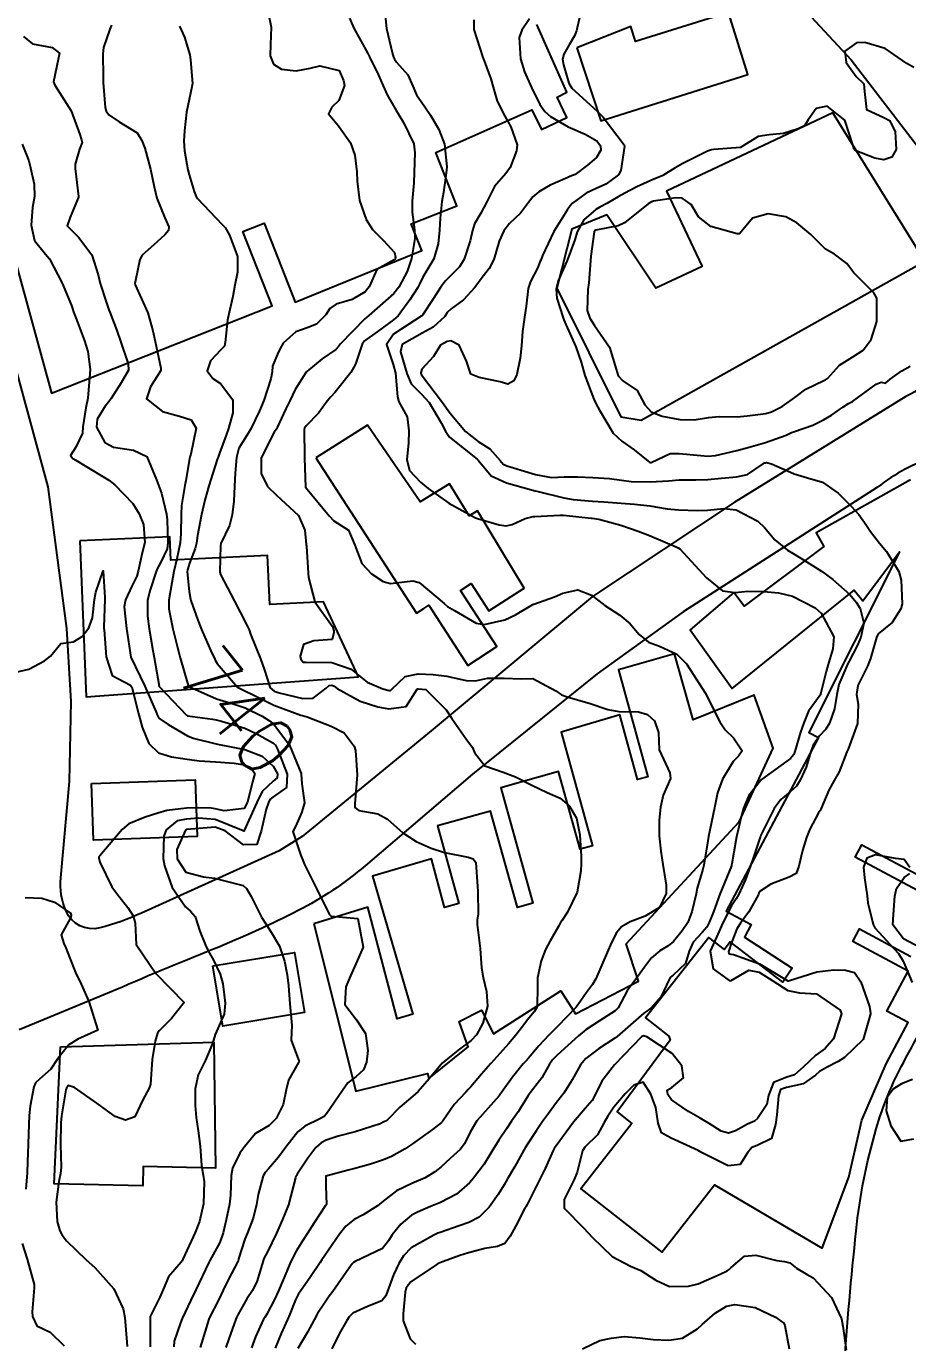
# Model space of a CAD drawing. Header units: metres. Extents: x 298520 to 308411, y 7433745 to 7450750.
# Drawn here: x 303946.2 to 304007.6, y 7439907.9 to 7439999.6 of the extents above; entities that cross this region are included whole.
import ezdxf
from ezdxf.enums import TextEntityAlignment as Align

# ---------------------------------------------------------------- set-up
doc = ezdxf.new("R2010")
doc.units = ezdxf.units.M
doc.header["$LTSCALE"] = 10
for name, color, linetype in [('Cotas', 45, 'Continuous'), ('Curvas de Nivel 1m', 11, 'Continuous'), ('Curvas de Nivel 5m', 15, 'Continuous'), ('Edificações', 30, 'Continuous'), ('Vias Primárias', 230, 'Continuous')]:
    doc.layers.add(name, color=color, linetype=linetype)
doc.styles.add('Style-STANDARD', font='STANDARD.shx')

msp = doc.modelspace()

# ---------------------------------------------------------------- linework, layer by layer
at = {"layer": 'Curvas de Nivel 1m', "flags": 128}
for points, elevation in [([(303963.036, 7440000.538), (303963.249, 7439999.521), (303963.205, 7439998.311), (303963.177, 7439997.522), (303963.407, 7439996.949), (303963.974, 7439996.595), (303964.994, 7439996.479), (303965.975, 7439996.664), (303966.638, 7439996.821), (303967.973, 7439996.488), (303968.293, 7439995.792), (303968.346, 7439995.464), (303967.952, 7439994.404), (303967.468, 7439993.954), (303967.247, 7439993.477), (303967.931, 7439992.654), (303968.768, 7439991.457), (303969.064, 7439990.612), (303969.204, 7439989.45), (303969.235, 7439988.799), (303969.407, 7439987.447), (303969.853, 7439986.119), (303970.297, 7439985.435), (303971.067, 7439984.66), (303971.827, 7439983.811), (303971.897, 7439983.492), (303971.89, 7439983.419), (303971.872, 7439983.369), (303971.821, 7439983.313), (303970.612, 7439982.631), (303970.063, 7439981.437), (303969.789, 7439981.087), (303968.888, 7439980.557), (303967.78, 7439980.218), (303967.329, 7439979.923), (303967.054, 7439979.477), (303966.413, 7439978.837), (303965.764, 7439978.578), (303964.955, 7439978.304), (303964.089, 7439977.507), (303963.961, 7439977.297), (303963.743, 7439976.86), (303963.349, 7439975.895), (303963.307, 7439975.516), (303963.232, 7439975.031), (303962.727, 7439973.525), (303962.432, 7439972.789), (303961.843, 7439971.537), (303961.67, 7439971.262), (303961.006, 7439970.2), (303960.827, 7439969.548), (303960.748, 7439968.443), (303960.69, 7439967.549), (303960.659, 7439966.508), (303960.54, 7439965.551), (303960.337, 7439964.811), (303959.754, 7439963.558), (303959.719, 7439963.421), (303959.672, 7439961.559), (303959.711, 7439961.399), (303960.687, 7439959.548), (303961.517, 7439957.968), (303961.657, 7439957.681), (303961.709, 7439957.537), (303961.811, 7439957.232), (303962.506, 7439955.525), (303962.753, 7439954.798), (303963.173, 7439953.514), (303963.459, 7439953.275), (303963.817, 7439953.147), (303965.452, 7439952.76), (303966.161, 7439952.774), (303967.078, 7439953.474), (303967.277, 7439953.659), (303967.465, 7439953.691), (303967.623, 7439953.626), (303967.845, 7439953.464), (303969.45, 7439952.577), (303970.683, 7439952.189), (303971.442, 7439952.051), (303972.651, 7439952.202), (303973.403, 7439953.401), (303973.43, 7439953.434), (303973.463, 7439953.44), (303973.503, 7439953.439), (303974.016, 7439953.392), (303975.442, 7439951.981), (303975.819, 7439951.366), (303976.798, 7439949.978), (303977.257, 7439949.352), (303977.409, 7439949.003), (303978.123, 7439948.062), (303979.396, 7439947.627), (303980.266, 7439947.311), (303981.384, 7439946.716), (303982.458, 7439946.208), (303983.371, 7439945.82), (303984.02, 7439945.27), (303984.513, 7439944.421), (303984.745, 7439943.259), (303984.82, 7439941.758), (303984.827, 7439941.257), (303984.813, 7439940.763), (303984.552, 7439939.261), (303983.882, 7439937.874), (303983.484, 7439937.277), (303983.396, 7439937.153), (303983.268, 7439936.938), (303982.662, 7439935.876), (303982.354, 7439935.289), (303982.047, 7439934.48), (303981.8, 7439933.294), (303981.788, 7439932.72), (303981.758, 7439931.294), (303981.561, 7439930.933), (303981.191, 7439930.493), (303980.674, 7439929.812), (303980.289, 7439929.309), (303979.77, 7439928.711), (303979.16, 7439928.041), (303978.532, 7439927.329), (303977.889, 7439926.591), (303977.128, 7439925.702), (303976.959, 7439925.518), (303976.791, 7439925.353), (303975.987, 7439924.489), (303975.219, 7439923.369), (303975.175, 7439923.297), (303975.101, 7439923.22), (303974.469, 7439922.752), (303973.086, 7439921.739), (303972.883, 7439921.604), (303972.568, 7439921.405), (303971.637, 7439920.851), (303971.071, 7439920.621), (303970.162, 7439920.334), (303969.062, 7439920.018), (303968.601, 7439919.906), (303967.053, 7439919.491), (303967.046, 7439918.795), (303967.092, 7439917.527), (303967.057, 7439917.47), (303967.048, 7439917.454), (303967.032, 7439917.439), (303966.246, 7439916.247), (303965.758, 7439915.482), (303965.462, 7439915.021), (303964.991, 7439914.26), (303964.606, 7439913.496), (303964.341, 7439912.864), (303963.769, 7439911.508), (303963.514, 7439910.953), (303962.938, 7439909.879), (303962.799, 7439909.657), (303962.721, 7439909.522), (303962.157, 7439908.291), (303961.89, 7439907.53)], 738), ([(303968.703, 7440000.143), (303968.999, 7439999.455), (303969.986, 7439997.677), (303970.104, 7439997.439), (303970.712, 7439996.174), (303971.042, 7439995.429), (303971.324, 7439994.794), (303971.946, 7439993.718), (303972.061, 7439993.535), (303972.136, 7439993.417), (303972.466, 7439992.881), (303973.177, 7439991.401), (303973.26, 7439990.753), (303973.192, 7439989.401), (303973.17, 7439988.685), (303973.059, 7439987.402), (303973.075, 7439986.621), (303973.227, 7439985.399), (303973.24, 7439984.802), (303973.023, 7439983.402), (303972.707, 7439982.509), (303972.128, 7439981.415), (303971.788, 7439980.969), (303970.048, 7439979.437), (303969.77, 7439979.193), (303968.067, 7439977.465), (303967.93, 7439977.287), (303967.747, 7439977.078), (303966.789, 7439976.428), (303965.723, 7439975.528), (303965.707, 7439975.506), (303965.694, 7439975.49), (303964.928, 7439974.281), (303964.54, 7439973.502), (303964.276, 7439972.923), (303963.675, 7439971.639), (303963.637, 7439971.547), (303963.613, 7439971.511), (303963.463, 7439971.305), (303962.563, 7439969.526), (303962.548, 7439968.432), (303963, 7439967.519), (303963.624, 7439966.916), (303965.15, 7439965.495), (303965.593, 7439964.49), (303965.686, 7439963.489), (303965.7, 7439963.37), (303965.817, 7439961.487), (303965.846, 7439961.191), (303966.292, 7439959.482), (303967.516, 7439957.768), (303967.59, 7439957.545), (303967.609, 7439957.469), (303967.622, 7439957.357), (303967.504, 7439956.866), (303966.208, 7439956.777), (303965.498, 7439956.517), (303965.265, 7439955.713), (303965.312, 7439955.492), (303965.481, 7439955.292), (303965.68, 7439955.289), (303967.481, 7439955.271), (303968.826, 7439954.8), (303969.471, 7439954.273), (303969.934, 7439953.901), (303971.033, 7439953.424), (303971.461, 7439953.311), (303971.56, 7439953.32), (303971.649, 7439953.418), (303972.588, 7439954.293), (303973.474, 7439954.47), (303974.529, 7439954.44), (303975.472, 7439954.318), (303976.821, 7439954.005), (303977.469, 7439953.993), (303978.319, 7439954.185), (303979.471, 7439954.177), (303980.646, 7439954.133), (303981.471, 7439954.154), (303983.058, 7439953.284), (303983.459, 7439953.008), (303983.86, 7439952.871), (303985.45, 7439952.408), (303986.69, 7439951.992), (303987.442, 7439951.845), (303988.821, 7439951.831), (303989.44, 7439951.653), (303989.934, 7439951.195), (303990.216, 7439950.401), (303990.25, 7439949.192), (303990.997, 7439947.584), (303991.042, 7439947.184), (303990.534, 7439946.03), (303990.36, 7439945.19), (303990.265, 7439944.28), (303990.27, 7439943.191), (303990.385, 7439942.131), (303990.51, 7439941.188), (303990.735, 7439939.749), (303990.743, 7439939.186), (303990.28, 7439938.193), (303989.277, 7439937.6), (303988.232, 7439937.216), (303987.628, 7439936.864), (303987.261, 7439936.405), (303986.878, 7439935.604), (303986.716, 7439935.235), (303986.273, 7439934.199), (303985.839, 7439933.244), (303985.617, 7439932.846), (303985.209, 7439932.289), (303984.784, 7439931.671), (303984.492, 7439931.261), (303983.179, 7439929.908), (303982.86, 7439929.6), (303982.563, 7439929.286), (303981.887, 7439928.571), (303981.157, 7439927.711), (303980.966, 7439927.491), (303980.798, 7439927.304), (303980.059, 7439926.391), (303979.285, 7439925.318), (303979.22, 7439925.221), (303979.121, 7439925.097), (303977.565, 7439923.343), (303977.095, 7439922.565), (303976.7, 7439921.741), (303976.406, 7439921.357), (303975.721, 7439920.716), (303975.064, 7439920.117), (303974.642, 7439919.793), (303973.965, 7439919.386), (303973.049, 7439918.983), (303971.978, 7439918.476), (303971.036, 7439917.749), (303970.653, 7439917.424), (303969.654, 7439916.803), (303969.018, 7439916.473), (303968.446, 7439916.013), (303968.01, 7439915.455), (303966.988, 7439913.963), (303966.787, 7439913.67), (303966.656, 7439913.473), (303965.978, 7439912.475), (303965.28, 7439911.487), (303965.153, 7439911.295), (303964.954, 7439910.872), (303964.544, 7439909.89), (303964.376, 7439909.498), (303963.952, 7439908.533), (303963.538, 7439907.511)], 737), ([(303971.164, 7440000.569), (303971.28, 7439999.427), (303971.665, 7439997.745), (303971.773, 7439997.422), (303971.837, 7439997.277), (303971.979, 7439997.078), (303972.76, 7439996.197), (303973.103, 7439995.403), (303973.372, 7439994.814), (303973.949, 7439993.957), (303974.34, 7439993.386), (303974.929, 7439992.379), (303975.313, 7439991.376), (303975.472, 7439989.799), (303975.442, 7439989.375), (303975.252, 7439987.997), (303975.128, 7439987.377), (303975.004, 7439986.225), (303974.974, 7439985.379), (303974.869, 7439984.415), (303974.569, 7439983.383), (303974.29, 7439982.911), (303973.804, 7439982.103), (303973.58, 7439981.61), (303973.463, 7439981.395), (303972.899, 7439980.519), (303972.096, 7439979.415), (303971.77, 7439979.122), (303970.63, 7439978.3), (303969.755, 7439977.667), (303969.586, 7439977.443), (303969.13, 7439976.051), (303968.806, 7439975.454), (303967.709, 7439974.101), (303967.403, 7439973.776), (303967.155, 7439973.475), (303966.545, 7439972.627), (303965.677, 7439971.753), (303965.57, 7439971.596), (303965.547, 7439971.491), (303965.568, 7439969.577), (303965.569, 7439969.491), (303965.633, 7439967.49), (303967.275, 7439965.473), (303967.6, 7439965.129), (303968.627, 7439964.488), (303969.082, 7439963.448), (303969.564, 7439962.163), (303970.228, 7439961.433), (303971.041, 7439960.918), (303971.547, 7439960.779), (303973.103, 7439960.951), (303973.547, 7439960.84), (303975.298, 7439959.372), (303975.531, 7439959.173), (303976.005, 7439958.888), (303977.519, 7439958.006), (303978.087, 7439957.91), (303979.522, 7439958.242), (303980.252, 7439958.586), (303981.465, 7439959.301), (303981.508, 7439959.326), (303981.533, 7439959.335), (303982.976, 7439959.848), (303983.541, 7439960.1), (303984.601, 7439960.322), (303985.54, 7439959.946), (303986.487, 7439959.24), (303987.526, 7439958.562), (303988.251, 7439957.95), (303988.873, 7439957.21), (303989.505, 7439956.685), (303990.291, 7439956.402), (303991.493, 7439955.855), (303992.164, 7439955.173), (303993.463, 7439953.16), (303994.48, 7439951.144), (303994.863, 7439950.574), (303995.422, 7439950.026), (303996.048, 7439949.124), (303995.786, 7439948.75), (303995.405, 7439948.366), (303994.668, 7439947.141), (303994.328, 7439946.196), (303994.103, 7439945.149), (303993.792, 7439943.598), (303993.693, 7439943.155), (303993.637, 7439942.857), (303993.375, 7439941.159), (303993.31, 7439940.885), (303992.908, 7439939.553), (303992.824, 7439939.165), (303992.542, 7439937.905), (303992.258, 7439937.17), (303991.869, 7439936.569), (303991.253, 7439935.838), (303990.893, 7439935.538), (303990.297, 7439935.189), (303989.727, 7439934.706), (303989.231, 7439934.045), (303988.628, 7439933.209), (303988.027, 7439932.402), (303987.394, 7439931.227), (303987.191, 7439930.998), (303986.112, 7439930.313), (303985.177, 7439929.697), (303984.648, 7439929.258), (303983.159, 7439927.916), (303982.838, 7439927.602), (303982.617, 7439927.285), (303982.083, 7439926.346), (303981.287, 7439925.298), (303981.216, 7439925.205), (303981.121, 7439925.062), (303980.436, 7439923.98), (303979.989, 7439923.311), (303979.627, 7439922.786), (303979.09, 7439922.001), (303978.673, 7439921.326), (303978.065, 7439920.338), (303977.33, 7439919.346), (303977.05, 7439919.017), (303976.156, 7439918.245), (303975.036, 7439917.666), (303974.352, 7439917.38), (303973.436, 7439916.984), (303973.023, 7439916.771), (303972.265, 7439916.157), (303971.671, 7439915.413), (303971.418, 7439914.996), (303970.993, 7439914.452), (303969.087, 7439913.542), (303968.983, 7439913.49), (303968.935, 7439913.441), (303968.825, 7439913.286), (303967.531, 7439911.461), (303967.295, 7439911.128), (303966.951, 7439910.645), (303966.482, 7439909.932), (303966.231, 7439909.477), (303965.774, 7439908.632), (303965.104, 7439907.488)], 736), ([(303981.241, 7440000.088), (303980.702, 7439999.313), (303980.524, 7439998.795), (303980.599, 7439997.314), (303980.885, 7439996.4), (303981.377, 7439995.306), (303981.951, 7439994.12), (303982.288, 7439993.637), (303982.705, 7439993.289), (303983.933, 7439992.58), (303985.115, 7439992.068), (303985.918, 7439991.588), (303986.181, 7439991.247), (303986.2, 7439990.957), (303985.905, 7439990.428), (303985.259, 7439989.896), (303984.417, 7439989.265), (303984.051, 7439989.107), (303983.89, 7439989.05), (303982.66, 7439988.509), (303981.874, 7439988.041), (303981.474, 7439987.698), (303981.166, 7439987.307), (303980.61, 7439986.558), (303979.848, 7439985.846), (303979.436, 7439985.326), (303979.118, 7439984.613), (303978.741, 7439983.336), (303978.435, 7439982.719), (303977.801, 7439981.895), (303977.57, 7439981.578), (303977.407, 7439981.354), (303976.63, 7439980.516), (303975.778, 7439979.91), (303975.512, 7439979.636), (303975.327, 7439979.374), (303974.53, 7439978.617), (303973.761, 7439978.207), (303972.372, 7439977.411), (303972.26, 7439976.898), (303972.696, 7439975.405), (303972.989, 7439974.674), (303973.709, 7439973.961), (303974.241, 7439973.385), (303975.092, 7439971.966), (303975.388, 7439971.373), (303975.669, 7439970.971), (303977.582, 7439969.422), (303977.653, 7439969.365), (303978.573, 7439968.267), (303979.638, 7439967.783), (303981.382, 7439967.303), (303981.632, 7439967.226), (303981.732, 7439967.198), (303983.625, 7439966.731), (303984.263, 7439966.631), (303985.622, 7439966.513), (303986.407, 7439966.456), (303987.62, 7439966.372), (303988.545, 7439966.29), (303989.617, 7439966.168), (303990.825, 7439965.978), (303991.614, 7439965.898), (303992.926, 7439965.854), (303993.613, 7439965.865), (303994.764, 7439965.994), (303995.614, 7439965.899), (303997.125, 7439965.115), (303997.598, 7439964.666), (303998.304, 7439963.814), (303999.196, 7439963.086), (303999.579, 7439962.851), (304000.115, 7439962.534), (304001.562, 7439961.634), (304002.347, 7439961.052), (304003.543, 7439960.004), (304003.978, 7439959.474), (304004.248, 7439959.029), (304004.495, 7439957.998), (304004.289, 7439957.028), (304004.069, 7439956.467), (304003.488, 7439955.35), (304003.374, 7439955.151), (304003.322, 7439955.042), (304002.774, 7439953.743), (304002.617, 7439953.048), (304002.459, 7439952.038), (304002.118, 7439951.053), (304001.864, 7439950.62), (304001.424, 7439950.15), (304000.97, 7439949.512), (304000.819, 7439949.066), (304000.499, 7439947.972), (304000.075, 7439947.073), (303999.814, 7439946.648), (303999.381, 7439946.254), (303998.732, 7439945.73), (303998.256, 7439945.097), (303997.344, 7439943.253), (303997.304, 7439943.15), (303997.291, 7439943.111), (303996.799, 7439941.637), (303996.627, 7439941.117), (303996.26, 7439940.164), (303995.809, 7439939.125), (303995.619, 7439938.797), (303995.285, 7439938.326), (303994.696, 7439937.139), (303994.254, 7439936.149), (303993.82, 7439935.151), (303994.01, 7439933.927), (303995.134, 7439933.131), (303995.223, 7439933.103), (303995.244, 7439933.108), (303995.273, 7439933.13), (303996.501, 7439933.846), (303997.229, 7439933.696), (303998.176, 7439933.1), (303999.213, 7439932.428), (304000.029, 7439932.259), (304001.21, 7439932.183), (304002.848, 7439931.043), (304002.946, 7439930.798), (304002.406, 7439929.048), (304001.825, 7439928.394), (304001.161, 7439927.917), (304000.291, 7439927.073), (303999.689, 7439926.538), (303999.142, 7439926.39), (303998.222, 7439926.014), (303997.871, 7439925.103), (303997.746, 7439924.474), (303997.107, 7439923.497), (303996.885, 7439923.333), (303996.416, 7439923.117), (303995.569, 7439922.655), (303995.096, 7439922.479), (303994.577, 7439922.617), (303993.744, 7439923.15), (303993.342, 7439923.393), (303993.107, 7439923.53), (303992.29, 7439923.989), (303991.119, 7439924.805), (303990.857, 7439925.183), (303990.819, 7439925.491), (303991.13, 7439925.674), (303991.961, 7439926.351), (303991.841, 7439927.173), (303991.162, 7439928.044), (303989.402, 7439929.198), (303989.174, 7439929.271), (303989.038, 7439929.202), (303987.153, 7439927.249), (303986.261, 7439926.114), (303985.85, 7439925.243), (303985.594, 7439924.77), (303985.113, 7439924.213), (303984.289, 7439923.262), (303983.086, 7439921.613), (303982.949, 7439921.416), (303982.872, 7439921.282), (303982.316, 7439920.036), (303981.962, 7439919.291), (303981.657, 7439918.683), (303981.035, 7439917.476), (303980.972, 7439917.362), (303980.94, 7439917.301), (303980.286, 7439916.035), (303979.882, 7439915.311), (303979.505, 7439914.808), (303978.996, 7439914.601), (303978.123, 7439914.462), (303976.991, 7439914.161), (303976.384, 7439913.961), (303974.984, 7439913.46), (303974.793, 7439913.373), (303972.97, 7439912.127), (303972.658, 7439911.711), (303972.577, 7439911.404), (303972.443, 7439909.902), (303972.437, 7439909.405), (303972.92, 7439908.158), (303973.305, 7439907.782)], 734), ([(303984.786, 7440000.502), (303984.504, 7439999.265), (303984.372, 7439998.902), (303983.998, 7439998.274), (303983.626, 7439997.638), (303983.538, 7439997.277), (303983.607, 7439996.904), (303983.966, 7439995.618), (303984.177, 7439995.268), (303985.947, 7439993.654), (303986.357, 7439993.246), (303987.814, 7439991.332), (303987.839, 7439991.231), (303987.6, 7439989.528), (303987.423, 7439989.235), (303986.547, 7439988.579), (303985.878, 7439988.273), (303985.166, 7439987.964), (303984.232, 7439987.266), (303984.061, 7439987.068), (303983.858, 7439986.774), (303982.926, 7439985.284), (303982.148, 7439983.617), (303982.01, 7439983.297), (303981.954, 7439983.164), (303981.815, 7439982.782), (303981.302, 7439981.803), (303981.136, 7439981.307), (303980.996, 7439980.092), (303980.885, 7439979.309), (303980.755, 7439978.318), (303980.678, 7439977.311), (303980.593, 7439976.459), (303980.357, 7439975.314), (303980.15, 7439974.884), (303979.716, 7439974.644), (303979.196, 7439974.806), (303977.721, 7439975.118), (303977.159, 7439975.356), (303976.85, 7439976.245), (303976.336, 7439977.364), (303975.756, 7439977.662), (303975.508, 7439977.62), (303975.046, 7439977.377), (303974.538, 7439976.585), (303973.728, 7439975.7), (303973.666, 7439975.448), (303973.672, 7439975.391), (303973.688, 7439975.356), (303973.722, 7439975.309), (303975.166, 7439973.375), (303975.692, 7439972.653), (303976.772, 7439971.359), (303977.666, 7439970.657), (303978.471, 7439970.148), (303979.2, 7439969.327), (303979.409, 7439969.083), (303979.649, 7439968.973), (303980.128, 7439968.836), (303981.644, 7439968.37), (303982.769, 7439968.161), (303983.642, 7439968.19), (303984.586, 7439968.209), (303985.642, 7439968.141), (303986.797, 7439968.083), (303987.64, 7439967.971), (303988.301, 7439967.882), (303989.639, 7439967.855), (303990.901, 7439967.926), (303991.641, 7439967.981), (303992.809, 7439968), (303993.642, 7439968.023), (303994.608, 7439968.111), (303995.644, 7439968.19), (303996.408, 7439968.36), (303997.506, 7439969.111), (303997.6, 7439969.164), (303997.654, 7439969.182), (303997.739, 7439969.194), (303998.073, 7439969.104), (303999.186, 7439968.625), (303999.646, 7439968.418), (304000.576, 7439968.133), (304001.634, 7439967.829), (304002.71, 7439967.049), (304003.614, 7439966.148), (304004.147, 7439965.571), (304004.558, 7439965.026), (304004.967, 7439964.39), (304005.588, 7439963.568), (304006.088, 7439963.005), (304006.944, 7439961.615), (304007.114, 7439960.994), (304007.167, 7439959.363), (304007.081, 7439958.995), (304006.47, 7439958.054), (304005.515, 7439957.262), (304005.385, 7439957.012), (304004.968, 7439955.541), (304004.753, 7439955.021), (304004.099, 7439953.66), (304003.989, 7439953.032), (304004.113, 7439952.37), (304004.075, 7439951.03), (304003.415, 7439949.229), (304003.351, 7439949.103), (304003.325, 7439949.041), (304002.782, 7439947.663), (304002.445, 7439947.049), (304002.068, 7439946.368), (304001.508, 7439945.059), (304001.456, 7439944.965), (304001.36, 7439944.805), (304000.756, 7439943.658), (304000.52, 7439943.068), (304000.236, 7439942.164), (303999.978, 7439941.073), (303999.804, 7439940.579), (303999.305, 7439940.309), (303998.026, 7439939.825), (303997.295, 7439939.334), (303997.208, 7439939.197), (303997.168, 7439939.111), (303996.506, 7439937.892), (303995.917, 7439937.124), (303995.664, 7439936.729), (303995.25, 7439935.633), (303995.125, 7439935.252), (303995.092, 7439935.132), (303995.111, 7439935.001), (303995.241, 7439934.956), (303995.436, 7439934.933), (303997.235, 7439934.273), (303999.211, 7439933.09), (303999.253, 7439933.09), (304001.23, 7439933.734), (304002.42, 7439933.859), (304003.231, 7439933.846), (304003.865, 7439933.666), (304004.309, 7439933.024), (304004.897, 7439931.314), (304004.956, 7439931.014), (304004.964, 7439930.787), (304004.453, 7439929.021), (304003.16, 7439927.759), (304002.718, 7439927.484), (304001.898, 7439927.053), (304001.42, 7439926.786), (304001.145, 7439926.536), (304000.294, 7439925.914), (303999.132, 7439925.677), (303998.706, 7439925.518), (303998.556, 7439925.096), (303998.446, 7439923.76), (303998.355, 7439923.097), (303998.073, 7439922.115), (303997.088, 7439921.627), (303996.718, 7439921.482), (303996.403, 7439921.117), (303995.898, 7439920.294), (303995.069, 7439920.203), (303993.161, 7439921.159), (303993.113, 7439921.19), (303993.083, 7439921.207), (303992.968, 7439921.278), (303991.093, 7439922.143), (303990.411, 7439922.505), (303990.189, 7439923.189), (303990.031, 7439924.274), (303989.688, 7439925.194), (303989.136, 7439926.042), (303988.506, 7439925.835), (303987.903, 7439925.218), (303987.114, 7439924.291), (303986.677, 7439923.664), (303986.44, 7439923.237), (303985.961, 7439922.375), (303985.086, 7439921.521), (303984.918, 7439921.252), (303984.541, 7439919.778), (303984.336, 7439919.261), (303983.644, 7439917.876), (303983.654, 7439917.271), (303985.012, 7439915.866), (303985.584, 7439915.244), (303986.99, 7439913.902), (303988.269, 7439913.217), (303988.98, 7439912.916), (303990.03, 7439912.251), (303990.969, 7439911.805), (303992.306, 7439911.83), (303992.971, 7439912), (303994.495, 7439912.655), (303994.981, 7439912.899), (303995.127, 7439912.983), (303995.281, 7439913.127), (303996.198, 7439913.911), (303996.992, 7439913.985), (303998.461, 7439913.623), (303998.987, 7439913.544), (303999.348, 7439913.446), (303999.819, 7439913.077), (304000.566, 7439912.653), (304000.976, 7439912.405), (304002.25, 7439911.047), (304002.941, 7439909.552), (304003.054, 7439909.038), (304003.28, 7439907.398)], 733), ([(303946.004, 7439998.872), (303946.644, 7439998.365), (303947.997, 7439998.094), (303948.512, 7439997.695), (303948.426, 7439997.256), (303948.102, 7439995.699), (303948.183, 7439995.476), (303949.321, 7439993.686), (303949.918, 7439992.047), (303950.04, 7439991.679), (303950.098, 7439991.491), (303949.906, 7439991.018), (303949.596, 7439989.983), (303949.595, 7439989.683), (303949.835, 7439987.718), (303949.834, 7439987.68), (303949.248, 7439986.29), (303949.04, 7439985.688), (303949.835, 7439984.89), (303950.772, 7439983.671), (303951.209, 7439982.259), (303951.337, 7439981.665), (303951.78, 7439980.32), (303951.957, 7439979.839), (303952.021, 7439979.656), (303952.498, 7439978.386), (303952.763, 7439977.645), (303953.304, 7439976.062), (303953.308, 7439975.636), (303952.806, 7439974.736), (303952.105, 7439973.654), (303951.943, 7439973.413), (303951.695, 7439973.124), (303951.13, 7439972.217), (303951.1, 7439971.666), (303951.662, 7439970.597), (303952.27, 7439970.262), (303953.657, 7439970.061), (303954.589, 7439969.621), (303955.27, 7439967.981), (303955.414, 7439967.612), (303955.625, 7439967.072), (303955.966, 7439965.606), (303956.011, 7439965.194), (303956.066, 7439963.605), (303956, 7439963.183), (303955.563, 7439962.25), (303955.331, 7439961.838), (303955.245, 7439961.613), (303954.821, 7439960.336), (303954.629, 7439959.619), (303954.639, 7439958.501), (303954.761, 7439957.618), (303955.009, 7439956.096), (303955.096, 7439955.614), (303955.447, 7439953.626), (303955.453, 7439953.61), (303955.463, 7439953.594), (303957.347, 7439951.591), (303957.432, 7439951.546), (303959.176, 7439951.309), (303959.43, 7439951.264), (303959.8, 7439951.185), (303961.425, 7439950.704), (303962.211, 7439950.318), (303963.414, 7439949.642), (303963.541, 7439949.509), (303963.682, 7439949.235), (303964.371, 7439947.5), (303964.31, 7439946.569), (303963.369, 7439945.893), (303963.162, 7439945.718), (303963.063, 7439945.514), (303962.895, 7439945.053), (303962.544, 7439943.522), (303962.257, 7439942.602), (303961.333, 7439942.579), (303960.044, 7439943.553), (303959.345, 7439943.801), (303957.388, 7439943.634), (303957.343, 7439943.628), (303957.312, 7439943.622), (303957.278, 7439943.591), (303956.688, 7439942.238), (303956.707, 7439941.596), (303957.309, 7439940.671), (303958.545, 7439940.331), (303959.303, 7439940.257), (303961.027, 7439939.813), (303961.296, 7439939.729), (303961.534, 7439939.538), (303961.859, 7439938.962), (303962.573, 7439937.527), (303963.257, 7439936.489), (303963.824, 7439935.511), (303964.188, 7439934.461), (303964.368, 7439933.503), (303964.451, 7439932.737), (303964.555, 7439931.5), (303964.695, 7439929.982), (303964.668, 7439929.498), (303964.641, 7439928.972), (303965.154, 7439927.598), (303965.187, 7439927.49), (303965.184, 7439927.459), (303965.152, 7439927.399), (303964.445, 7439926.188), (303964.304, 7439925.502), (303964.084, 7439924.476), (303963.588, 7439923.513), (303963.098, 7439923.029), (303962.149, 7439922.473), (303961.4, 7439921.537), (303961.263, 7439921.355), (303961.076, 7439921.095), (303960.555, 7439920.05), (303960.458, 7439919.546), (303960.419, 7439918.166), (303960.359, 7439917.547), (303960.124, 7439916.441), (303959.908, 7439915.551), (303959.676, 7439914.873), (303958.984, 7439913.625), (303958.948, 7439913.561), (303958.911, 7439913.49), (303958.006, 7439911.574), (303957.664, 7439910.867), (303957.064, 7439909.588), (303956.93, 7439909.276), (303956.502, 7439908.009), (303956.463, 7439907.594)], 741), ([(303956.877, 7439999.597), (303957.224, 7439998.81), (303957.589, 7439997.586), (303957.63, 7439997.236), (303957.772, 7439995.583), (303957.732, 7439995.355), (303957.345, 7439993.589), (303957.215, 7439992.299), (303957.179, 7439991.591), (303957.22, 7439990.904), (303957.451, 7439989.587), (303957.53, 7439989.226), (303957.878, 7439988.077), (303958.019, 7439987.732), (303958.12, 7439987.586), (303959.846, 7439985.767), (303960.035, 7439985.558), (303960.357, 7439985.035), (303960.9, 7439983.549), (303960.903, 7439982.452), (303960.723, 7439981.551), (303960.583, 7439980.754), (303960.311, 7439979.555), (303960.211, 7439979.113), (303960.051, 7439977.557), (303959.997, 7439977.31), (303959.745, 7439977.045), (303959.031, 7439976.273), (303958.786, 7439975.574), (303959.194, 7439975.044), (303959.714, 7439974.7), (303960.569, 7439973.551), (303960.583, 7439972.658), (303960.282, 7439971.554), (303960.126, 7439971.097), (303959.656, 7439969.851), (303959.552, 7439969.562), (303959.492, 7439969.404), (303958.899, 7439967.571), (303958.629, 7439966.563), (303958.409, 7439965.578), (303958.126, 7439964.12), (303958.05, 7439963.583), (303957.965, 7439963.197), (303957.562, 7439962.181), (303957.421, 7439961.725), (303957.409, 7439961.591), (303957.539, 7439960.204), (303957.633, 7439959.687), (303957.667, 7439959.588), (303958.148, 7439958.21), (303958.397, 7439957.577), (303959.127, 7439955.927), (303959.294, 7439955.563), (303959.352, 7439955.432), (303959.479, 7439955.193), (303960.896, 7439953.546), (303961.459, 7439953.267), (303961.953, 7439953.035), (303963.445, 7439952.304), (303965.324, 7439951.601), (303965.434, 7439951.576), (303965.75, 7439951.487), (303967.427, 7439950.835), (303968.342, 7439950.376), (303969.037, 7439949.446), (303969.114, 7439949.149), (303969.225, 7439947.443), (303969.102, 7439945.709), (303969.066, 7439945.444), (303969.081, 7439945.165), (303969.358, 7439944.95), (303970.664, 7439944.734), (303971.352, 7439944.36), (303972.408, 7439943.409), (303973.334, 7439942.804), (303974.383, 7439942.328), (303975.323, 7439942.023), (303976.956, 7439941.716), (303977.317, 7439941.602), (303977.487, 7439941.347), (303977.621, 7439939.67), (303977.637, 7439939.345), (303977.651, 7439937.718), (303977.589, 7439937.345), (303977.582, 7439937.031), (303977.788, 7439935.342), (303977.898, 7439934.008), (303977.997, 7439933.338), (303978.238, 7439932.359), (303978.312, 7439931.333), (303977.989, 7439930.142), (303977.538, 7439929.345), (303977.169, 7439928.951), (303976.26, 7439928.261), (303975.153, 7439927.37), (303974.252, 7439926.268), (303973.478, 7439925.395), (303973.12, 7439925.063), (303972.216, 7439924.305), (303971.337, 7439923.418), (303971.205, 7439923.315), (303971.101, 7439923.265), (303970.825, 7439923.147), (303969.094, 7439922.577), (303967.915, 7439922.282), (303967.088, 7439922.009), (303966.736, 7439921.824), (303966.35, 7439921.477), (303965.798, 7439920.757), (303965.055, 7439919.625), (303965.002, 7439919.543), (303964.972, 7439919.491), (303964.936, 7439919.376), (303964.461, 7439917.499), (303964.048, 7439916.474), (303963.627, 7439915.511), (303962.99, 7439914.222), (303962.746, 7439913.762), (303962.663, 7439913.523), (303962.283, 7439912.213), (303961.938, 7439911.53), (303961.551, 7439910.937), (303960.937, 7439909.845), (303960.833, 7439909.642), (303960.791, 7439909.541), (303960.292, 7439908.174), (303960.098, 7439907.548)], 739), ([(304007.98, 7439996.697), (304007.497, 7439996.995), (304005.998, 7439998.026), (304004.572, 7439998.457), (304004.004, 7439998.431), (304003.189, 7439997.854), (304003.275, 7439997.047), (304003.973, 7439996.071), (304004.507, 7439995.571), (304004.557, 7439995.031), (304004.693, 7439993.772), (304005.945, 7439993.196), (304006.295, 7439993.006), (304006.692, 7439992.242), (304006.749, 7439991.002), (304006.458, 7439990.454), (304005.906, 7439990.271), (304005.282, 7439990.395), (304003.912, 7439990.925), (304003.808, 7439991.041), (304003.785, 7439991.171), (304003.175, 7439993.048), (304001.953, 7439994.022), (304001.178, 7439993.841), (304000.623, 7439993.073), (304000.376, 7439992.636), (303999.933, 7439992.427), (303998.915, 7439992.109), (303997.927, 7439992.025), (303997.15, 7439991.892), (303995.913, 7439991.13), (303994.058, 7439991.002), (303993.911, 7439990.979), (303993.632, 7439990.876), (303991.901, 7439990.029), (303991.365, 7439989.718), (303990.521, 7439989.194), (303990.081, 7439989.007), (303989.889, 7439988.934), (303988.71, 7439988.388), (303987.874, 7439987.946), (303987.416, 7439987.689), (303986.62, 7439987.242), (303986.137, 7439986.97), (303985.859, 7439986.821), (303985.003, 7439986.107), (303984.556, 7439985.263), (303984.388, 7439984.714), (303983.845, 7439983.27), (303983.822, 7439983.216), (303983.238, 7439981.842), (303983.098, 7439981.28), (303983.137, 7439980.631), (303983.582, 7439979.273), (303983.633, 7439979.134), (303983.768, 7439978.811), (303984.469, 7439977.263), (303984.819, 7439976.177), (303985.083, 7439975.256), (303985.706, 7439973.606), (303985.879, 7439973.248), (303986.098, 7439972.845), (303987.052, 7439971.236), (303987.667, 7439970.678), (303988.525, 7439970.081), (303989.611, 7439969.201), (303989.642, 7439969.189), (303989.704, 7439969.199), (303991.031, 7439969.815), (303991.659, 7439969.824), (303993.149, 7439969.674), (303993.658, 7439969.64), (303994.18, 7439969.674), (303995.662, 7439970.022), (303996.517, 7439970.269), (303997.668, 7439970.583), (303999.093, 7439971.089), (303999.476, 7439971.283), (303999.677, 7439971.363), (304000.954, 7439971.797), (304001.69, 7439972.167), (304002.254, 7439972.495), (304003.044, 7439973.047), (304003.45, 7439973.298), (304003.707, 7439973.455), (304005.356, 7439974.653), (304005.721, 7439974.787), (304006.006, 7439974.721), (304006.341, 7439975.004), (304007.154, 7439975.571), (304007.732, 7439975.911)], 732), ([(303945.909, 7439991.356), (303946.371, 7439990.196), (303946.496, 7439989.721), (303946.743, 7439988.579), (303946.77, 7439987.717), (303946.625, 7439986.955), (303946.547, 7439985.719), (303946.78, 7439984.663), (303947.55, 7439983.704), (303947.818, 7439983.392), (303948.696, 7439981.691), (303949.339, 7439980.123), (303949.499, 7439979.683), (303949.766, 7439978.969), (303950.245, 7439977.675), (303950.491, 7439976.923), (303950.65, 7439975.671), (303950.581, 7439974.805), (303950.497, 7439973.672), (303950.358, 7439973.008), (303950.134, 7439971.675), (303950.106, 7439971.238), (303949.659, 7439970.254), (303949.284, 7439969.686), (303949.432, 7439969.465), (303949.65, 7439969.353), (303950.424, 7439968.894), (303951.638, 7439968.144), (303951.949, 7439967.968), (303952.368, 7439967.649), (303953.614, 7439966.346), (303954.071, 7439965.625), (303954.351, 7439964.867), (303954.455, 7439963.621), (303954.279, 7439962.916), (303954, 7439961.626), (303953.898, 7439961.278), (303953.543, 7439960.59), (303953.106, 7439959.636), (303953.027, 7439959.137), (303953.178, 7439957.635), (303953.483, 7439955.63), (303954.448, 7439953.62), (303955.236, 7439951.812), (303955.312, 7439951.611), (303955.431, 7439951.389), (303956.084, 7439950.946), (303957.419, 7439950.156), (303957.823, 7439949.99), (303959.413, 7439949.6), (303959.619, 7439949.558), (303961.41, 7439949.217), (303962.618, 7439948.735), (303963.398, 7439948.055), (303963.682, 7439947.507), (303963.668, 7439947.228), (303963.385, 7439946.996), (303962.618, 7439946.278), (303962.258, 7439945.527), (303961.378, 7439943.575), (303961.366, 7439943.54), (303961.361, 7439943.521), (303961.343, 7439943.52), (303961.304, 7439943.54), (303959.351, 7439944.329), (303958.191, 7439944.417), (303957.351, 7439944.367), (303956.706, 7439944.24), (303955.947, 7439943.604), (303955.771, 7439943.174), (303955.737, 7439941.606), (303955.825, 7439941.096), (303956.349, 7439939.599), (303957.279, 7439938.241), (303957.639, 7439937.947), (303957.956, 7439937.58), (303958.275, 7439936.558), (303958.668, 7439935.569), (303958.867, 7439935.193), (303959.233, 7439934.528), (303959.688, 7439933.555), (303959.877, 7439932.892), (303960.053, 7439931.552), (303959.968, 7439930.776), (303959.438, 7439929.557), (303959.361, 7439929.368), (303959.165, 7439928.735), (303958.668, 7439927.567), (303958.161, 7439926.551), (303957.952, 7439925.578), (303957.958, 7439924.424), (303958.029, 7439923.576), (303958.169, 7439922.649), (303958.308, 7439921.572), (303958.401, 7439920.232), (303958.511, 7439919.568), (303958.58, 7439919.099), (303958.539, 7439917.567), (303958.257, 7439916.328), (303957.963, 7439915.576), (303957.11, 7439913.713), (303957.044, 7439913.589), (303956.982, 7439913.501), (303956.1, 7439912.47), (303955.732, 7439911.602), (303955.505, 7439911.054), (303954.938, 7439909.958), (303954.829, 7439909.717), (303954.824, 7439909.612), (303954.83, 7439909.51), (303954.83, 7439907.611)], 742), ([(303945.472, 7439954.6), (303946.384, 7439954.81), (303947.48, 7439955.384), (303947.89, 7439955.704), (303948.607, 7439956.583), (303949.498, 7439956.713), (303950.096, 7439957.082), (303950.557, 7439957.67), (303950.818, 7439958.369), (303950.939, 7439959.666), (303951.037, 7439960.166), (303951.553, 7439961.66), (303951.662, 7439959.786), (303951.66, 7439959.658), (303951.601, 7439957.745), (303951.605, 7439957.659), (303951.619, 7439957.551), (303951.759, 7439955.656), (303952.179, 7439954.358), (303953.463, 7439953.682), (303953.511, 7439953.63), (303953.539, 7439953.552), (303954.048, 7439951.624), (303954.28, 7439950.766), (303954.739, 7439949.617), (303955.407, 7439948.974), (303956.309, 7439948.696), (303957.402, 7439948.536), (303958.246, 7439948.422), (303959.401, 7439948.349), (303960.682, 7439948.265), (303961.399, 7439948.146), (303961.827, 7439947.963), (303962.103, 7439947.529), (303961.958, 7439946.957), (303961.604, 7439945.536), (303961.358, 7439945.096), (303959.969, 7439944.941), (303959.358, 7439945.085), (303958.927, 7439945.135), (303957.358, 7439945.111), (303955.992, 7439944.968), (303955.355, 7439944.774), (303954.479, 7439944.491), (303953.347, 7439944.03), (303952.874, 7439943.637), (303951.324, 7439941.81), (303951.26, 7439941.724), (303951.252, 7439941.661), (303951.318, 7439941.362), (303952.147, 7439939.647), (303952.651, 7439939.004), (303953.279, 7439938.202), (303953.632, 7439937.626), (303953.785, 7439937.105), (303953.849, 7439935.624), (303955.223, 7439933.61), (303957.203, 7439931.59), (303956.305, 7439930.48), (303955.454, 7439929.607), (303955.34, 7439929.44), (303955.166, 7439928.901), (303954.976, 7439927.613), (303954.845, 7439925.896), (303954.755, 7439925.616), (303954.304, 7439924.811), (303953.761, 7439923.63), (303953.101, 7439923.402), (303952.389, 7439923.647), (303951.112, 7439924.566), (303949.553, 7439925.676), (303949.125, 7439925.797), (303949.06, 7439925.745), (303949.02, 7439925.682), (303948.948, 7439925.51), (303948.659, 7439923.687), (303948.608, 7439923.198), (303948.59, 7439921.687), (303948.622, 7439920.124), (303948.585, 7439919.687), (303948.469, 7439919.111), (303948.285, 7439917.691), (303948.36, 7439916.342), (303948.535, 7439915.687), (303948.692, 7439915.377), (303948.996, 7439914.989), (303950.373, 7439913.666), (303950.978, 7439913.135), (303952.291, 7439911.647), (303952.942, 7439910.254), (303953.051, 7439909.638), (303953.211, 7439907.931), (303953.22, 7439907.635)], 743), ([(304007.715, 7439940.986), (304007.321, 7439941.539), (304006.706, 7439941.612), (304005.326, 7439941.878), (304004.709, 7439941.632), (304004.494, 7439941.022), (304004.55, 7439940.266), (304004.731, 7439939.018), (304004.795, 7439938.524), (304005.157, 7439937.012), (304005.27, 7439936.784), (304006.928, 7439934.993), (304007.238, 7439934.457), (304007.861, 7439932.984)], 732), ([(304009.243, 7439934.97), (304007.258, 7439936.014), (304006.515, 7439936.998), (304006.57, 7439937.707), (304006.658, 7439938.996), (304006.769, 7439939.524), (304007.306, 7439940.302), (304007.719, 7439940.576)], 732), ([(303946.117, 7439938.889), (303947.284, 7439938.846), (303948.164, 7439938.579), (303949.274, 7439937.812), (303949.32, 7439937.68), (303949.317, 7439937.635), (303949.27, 7439937.486), (303948.638, 7439936.303), (303948.815, 7439935.686), (303948.946, 7439935.391), (303949.233, 7439934.67), (303949.637, 7439933.676), (303950.015, 7439932.872), (303950.546, 7439931.667), (303951.173, 7439929.66), (303949.799, 7439929.041), (303949.163, 7439928.641), (303948.405, 7439927.691), (303947.899, 7439926.942), (303947.131, 7439926.246), (303946.842, 7439925.998), (303946.717, 7439925.714), (303946.463, 7439924.362), (303946.411, 7439923.717), (303946.358, 7439922.449), (303946.33, 7439921.718), (303946.297, 7439920.485), (303946.256, 7439919.718), (303946.172, 7439918.588)], 744), ([(304007.905, 7439926.219), (304007.137, 7439925.915), (304006.564, 7439925.564), (304006.13, 7439925), (304006.069, 7439924.045), (304006.385, 7439922.997), (304007.087, 7439921.92), (304007.978, 7439922.092)], 732), ([(303945.918, 7439914.796), (303946.258, 7439913.717), (303946.741, 7439911.937), (303946.758, 7439911.712), (303946.601, 7439910.051), (303946.625, 7439909.713), (303946.926, 7439909.058), (303947.861, 7439908.635), (303948.847, 7439907.681)], 744), ([(303984.915, 7439907.456), (303986.12, 7439908.039), (303986.923, 7439908.22), (303987.83, 7439908.315), (303988.923, 7439908.241), (303989.842, 7439908.116), (303990.922, 7439908.059), (303991.89, 7439908.203), (303992.93, 7439908.863), (303993.247, 7439909.155), (303994.147, 7439909.94), (303994.952, 7439910.427), (303995.535, 7439910.544), (303996.951, 7439910.337), (303998.365, 7439909.673), (303998.935, 7439909.257), (303998.999, 7439909.089), (303999.3, 7439907.467)], 734)]:
    msp.add_lwpolyline(points, dxfattribs=dict(at, elevation=elevation))
at = {"layer": 'Curvas de Nivel 1m', "elevation": 731, "flags": 128}
msp.add_lwpolyline([(303989.72, 7439987.348), (303989.483, 7439987.206), (303987.85, 7439985.889), (303987.405, 7439985.676), (303985.844, 7439985.376), (303985.767, 7439985.328), (303985.732, 7439985.251), (303985.503, 7439983.576), (303985.467, 7439983.254), (303985.353, 7439981.701), (303985.3, 7439981.255), (303985.246, 7439979.787), (303985.421, 7439979.254), (303985.765, 7439978.748), (303986.812, 7439977.239), (303987.266, 7439975.696), (303987.397, 7439975.233), (303987.719, 7439974.88), (303988.718, 7439974.22), (303989.263, 7439973.207), (303989.696, 7439972.72), (303990.472, 7439972.412), (303991.688, 7439972.186), (303992.7, 7439972.158), (303993.691, 7439972.34), (303994.431, 7439972.41), (303995.692, 7439972.384), (303996.381, 7439972.435), (303997.695, 7439972.611), (303998.071, 7439972.731), (303998.828, 7439973.093), (303999.709, 7439973.717), (304000.475, 7439974.313), (304001.721, 7439974.897), (304001.833, 7439974.947), (304001.968, 7439975.058), (304002.802, 7439975.979), (304003.738, 7439976.564), (304004.467, 7439977.029), (304005.009, 7439977.766), (304005.401, 7439979.016), (304005.404, 7439980.631), (304005.205, 7439981.019), (304003.813, 7439982.409), (304003.313, 7439983.045), (304002.471, 7439983.695), (304001.833, 7439984.06), (304001.329, 7439984.556), (304000.824, 7439985.07), (303999.851, 7439985.893), (303999.079, 7439986.316), (303997.857, 7439986.507), (303996.751, 7439986.224), (303995.861, 7439985.13), (303995.7, 7439985.131), (303993.848, 7439985.625), (303992.991, 7439986.3), (303992.487, 7439987.171), (303991.869, 7439987.614), (303991.417, 7439987.637), (303989.866, 7439987.394)], close=True, dxfattribs=at)
at = {"layer": 'Curvas de Nivel 5m', "flags": 128}
for points, elevation in [([(303977.352, 7440000.024), (303977.363, 7439999.356), (303977.984, 7439997.414), (303978.008, 7439997.35), (303978.544, 7439995.916), (303978.712, 7439995.339), (303978.987, 7439994.369), (303979.515, 7439993.326), (303979.932, 7439992.583), (303980.365, 7439991.315), (303980.332, 7439990.893), (303979.897, 7439989.741), (303979.594, 7439989.324), (303978.79, 7439988.426), (303978.265, 7439987.344), (303977.855, 7439986.554), (303977.394, 7439985.808), (303977.261, 7439985.356), (303977.111, 7439984.632), (303976.683, 7439983.361), (303976.365, 7439982.814), (303975.806, 7439982.265), (303975.355, 7439981.819), (303975.036, 7439981.378), (303974.542, 7439980.626), (303973.774, 7439979.467), (303973.69, 7439979.391), (303971.76, 7439978.124), (303971.271, 7439977.425), (303971.732, 7439976.025), (303971.911, 7439975.417), (303972.054, 7439973.762), (303972.146, 7439973.413), (303972.711, 7439972.382), (303972.822, 7439971.403), (303972.806, 7439970.545), (303972.686, 7439969.405), (303972.876, 7439968.632), (303973.637, 7439967.831), (303974.181, 7439967.385), (303975.618, 7439966.364), (303977.462, 7439965.351), (303977.602, 7439965.291), (303979.124, 7439964.852), (303979.598, 7439964.786), (303980.033, 7439964.881), (303980.931, 7439965.307), (303981.482, 7439965.424), (303981.605, 7439965.435), (303983.361, 7439965.528), (303983.607, 7439965.521), (303985.528, 7439965.327), (303985.604, 7439965.321), (303986.066, 7439965.245), (303987.599, 7439964.835), (303988.802, 7439964.419), (303989.592, 7439964.106), (303991.449, 7439963.317), (303991.584, 7439963.255), (303991.702, 7439963.179), (303993.553, 7439961.16), (303994.657, 7439960.256), (303995.543, 7439960.149), (303996.437, 7439960.229), (303997.544, 7439960.202), (303998.577, 7439960.129), (303999.541, 7439959.89), (304001.114, 7439959.064), (304001.529, 7439958.695), (304002.423, 7439957.051), (304002.339, 7439956.213), (304001.993, 7439955.055), (304001.89, 7439954.645), (304001.497, 7439953.06), (304001.49, 7439953.032), (304001.462, 7439952.984), (304000.645, 7439951.868), (304000.324, 7439951.071), (304000.093, 7439950.407), (303999.699, 7439949.077), (303999.623, 7439948.866), (303999.408, 7439948.592), (303997.393, 7439947.11), (303996.499, 7439945.995), (303996.127, 7439945.122), (303995.968, 7439944.513), (303995.651, 7439943.127), (303995.6, 7439942.867), (303995.315, 7439941.255), (303995.296, 7439941.147), (303995.291, 7439941.13), (303995.283, 7439941.101), (303994.484, 7439939.142), (303994.03, 7439937.899), (303993.731, 7439937.153), (303993.579, 7439936.845), (303993.262, 7439936.456), (303992.635, 7439935.783), (303992.355, 7439935.169), (303992.102, 7439934.304), (303991.226, 7439933.483), (303991.052, 7439933.354), (303990.95, 7439933.183), (303990.393, 7439932), (303989.676, 7439931.195), (303989.396, 7439930.993), (303989.189, 7439930.854), (303987.328, 7439929.228), (303987.172, 7439929.1), (303986.045, 7439928.36), (303985.157, 7439927.682), (303984.783, 7439927.256), (303984.2, 7439926.201), (303983.614, 7439925.273), (303983.116, 7439924.62), (303982.547, 7439923.848), (303982.144, 7439923.29), (303981.712, 7439922.679), (303981.087, 7439921.716), (303980.925, 7439921.462), (303980.827, 7439921.303), (303980.202, 7439920.173), (303979.712, 7439919.313), (303979.467, 7439918.897), (303979.042, 7439918.225), (303978.414, 7439917.329), (303977.726, 7439916.636), (303977.017, 7439916.273), (303976.33, 7439916.04), (303975.006, 7439915.574), (303974.861, 7439915.516), (303974.562, 7439915.377), (303972.994, 7439914.49), (303972.456, 7439913.937), (303972.144, 7439913.408), (303971.763, 7439912.624), (303971.325, 7439911.416), (303971.23, 7439911.147), (303970.954, 7439910.805), (303969.96, 7439910.417), (303968.941, 7439909.958), (303968.683, 7439909.698), (303968.512, 7439909.446), (303967.978, 7439908.509), (303967.471, 7439907.462)], 735), ([(303952.13, 7439999.658), (303952.01, 7439999.378), (303951.567, 7439998.095), (303951.53, 7439997.665), (303951.551, 7439996.083), (303951.545, 7439995.664), (303951.688, 7439993.921), (303951.77, 7439993.662), (303951.939, 7439993.417), (303952.662, 7439992.919), (303953.921, 7439992.157), (303954.256, 7439991.627), (303954.447, 7439991.085), (303954.856, 7439989.62), (303955.098, 7439988.401), (303955.297, 7439987.616), (303955.852, 7439986.245), (303956.126, 7439985.607), (303956.098, 7439985.35), (303955.837, 7439985.05), (303955.086, 7439984.362), (303954.279, 7439983.625), (303954.1, 7439983.346), (303953.797, 7439981.872), (303953.769, 7439981.655), (303953.769, 7439981.63), (303953.776, 7439981.613), (303953.792, 7439981.568), (303954.654, 7439979.621), (303955.008, 7439978.37), (303955.177, 7439977.616), (303955.578, 7439975.759), (303955.563, 7439975.612), (303954.858, 7439974.472), (303954.559, 7439973.621), (303955.69, 7439972.758), (303956.865, 7439972.419), (303957.681, 7439972.159), (303958.019, 7439971.585), (303957.655, 7439969.781), (303957.603, 7439969.641), (303957.59, 7439969.591), (303957.298, 7439967.932), (303957.232, 7439967.594), (303957.013, 7439966.195), (303956.992, 7439965.596), (303956.956, 7439964.229), (303956.908, 7439963.597), (303956.683, 7439962.482), (303956.47, 7439961.601), (303956.333, 7439960.814), (303956.118, 7439959.604), (303956.12, 7439959.011), (303956.411, 7439957.601), (303956.695, 7439956.398), (303956.906, 7439955.596), (303957.464, 7439953.661), (303957.482, 7439953.609), (303957.507, 7439953.589), (303959.451, 7439952.735), (303960.602, 7439952.392), (303961.442, 7439952.118), (303962.624, 7439951.522), (303963.129, 7439951.213), (303963.427, 7439950.964), (303964.527, 7439949.499), (303965.338, 7439947.546), (303965.343, 7439947.49), (303965.383, 7439946.828), (303965.57, 7439945.488), (303965.526, 7439945.324), (303965.356, 7439944.796), (303964.955, 7439943.886), (303964.753, 7439943.496), (303965.318, 7439941.836), (303965.45, 7439941.489), (303965.547, 7439941.252), (303966.421, 7439939.479), (303967.276, 7439937.739), (303967.417, 7439937.611), (303969.273, 7439937.44), (303969.643, 7439935.436), (303969.233, 7439934.492), (303968.763, 7439933.447), (303968.453, 7439932.689), (303968.385, 7439931.452), (303969.187, 7439930.387), (303969.805, 7439929.434), (303969.974, 7439928.245), (303969.883, 7439927.433), (303969.686, 7439926.894), (303969.138, 7439926.413), (303968.59, 7439925.989), (303968.216, 7439925.454), (303967.107, 7439923.839), (303966.931, 7439923.646), (303966.628, 7439923.475), (303965.6, 7439922.983), (303965.094, 7439922.575), (303964.261, 7439921.502), (303963.764, 7439920.818), (303963.06, 7439919.995), (303962.828, 7439919.751), (303962.689, 7439919.524), (303962.348, 7439918.219), (303962.221, 7439917.528), (303961.988, 7439916.561), (303961.597, 7439915.534), (303961.426, 7439915.109), (303960.985, 7439913.726), (303960.942, 7439913.582), (303960.923, 7439913.541), (303960.255, 7439912.262), (303959.908, 7439911.551), (303959.594, 7439910.913), (303958.933, 7439909.595), (303958.92, 7439909.573), (303958.903, 7439909.53), (303958.312, 7439907.569)], 740)]:
    msp.add_lwpolyline(points, dxfattribs=dict(at, elevation=elevation))
at = {"layer": 'Edificações'}
for points in [[(303984.535, 7439998.088), (303986.194, 7439992.992), (303996.437, 7439996.213), (303995.076, 7440000.54), (303988.619, 7439998.509), (303988.284, 7439999.572)], [(303983.133, 7439981.34), (303987.586, 7439972.366), (303989.014, 7439972.144), (304008.762, 7439983.221), (304002.345, 7439993.541), (303990.778, 7439988.105), (303992.231, 7439985.014), (303993.246, 7439982.854), (303990.035, 7439981.345), (303986.619, 7439986.444), (303984.187, 7439985.453)], [(303966.356, 7439969.521), (303973.371, 7439958.695), (303973.879, 7439959.024), (303974.231, 7439959.252), (303976.945, 7439955.064), (303978.967, 7439956.374), (303976.434, 7439960.283), (303977.171, 7439960.76), (303978.402, 7439958.86), (303980.864, 7439960.455), (303977.603, 7439965.823), (303977.034, 7439965.477), (303975.673, 7439967.717), (303973.61, 7439966.463), (303969.966, 7439971.8)], [(303949.935, 7439963.741), (303950.361, 7439952.886), (303969.327, 7439954.274), (303966.894, 7439959.482), (303963.153, 7439959.31), (303962.997, 7439962.714), (303956.274, 7439962.405), (303956.199, 7439964.028)], [(303966.226, 7439937.072), (303969.15, 7439925.404), (303974.132, 7439926.653), (303974.221, 7439926.299), (303976.952, 7439928.5), (303976.333, 7439930.272), (303977.889, 7439931.058), (303978.718, 7439929.416), (303983.402, 7439932.407), (303984.433, 7439930.792), (303988.819, 7439933.069), (303987.955, 7439935.664), (303995.817, 7439944.174), (303998.205, 7439949.292), (303996.87, 7439952.995), (303992.635, 7439951.277), (303991.324, 7439955.876), (303987.417, 7439954.762), (303989.473, 7439947.312), (303988.759, 7439947.115), (303987.514, 7439951.623), (303983.425, 7439950.418), (303985.623, 7439942.51), (303984.759, 7439942.27), (303983.26, 7439947.664), (303979.23, 7439946.544), (303981.466, 7439938.499), (303980.389, 7439938.2), (303978.521, 7439944.92), (303974.821, 7439943.891), (303976.323, 7439938.488), (303975.326, 7439938.211), (303974.411, 7439941.588), (303970.304, 7439940.391), (303973.115, 7439930.777), (303972.025, 7439930.459), (303969.976, 7439938.216)], [(303950.75, 7439946.836), (303957.961, 7439947.09), (303958.099, 7439943.14), (303950.889, 7439942.886)], [(303959.199, 7439934.14), (303964.876, 7439935.077), (303965.569, 7439930.88), (303959.891, 7439929.944)], [(303948.584, 7439928.497), (303959.252, 7439928.829), (303959.364, 7439920.056), (303954.34, 7439920.175), (303954.307, 7439918.815), (303948.141, 7439918.961)]]:
    msp.add_lwpolyline(points, close=True, dxfattribs=at)
for points in [[(303945.211, 7439984.025), (303947.948, 7439974.026), (303963.317, 7439980.111), (303961.272, 7439985.278), (303962.75, 7439985.863), (303964.924, 7439980.37), (303973.731, 7439983.972), (303972.999, 7439985.827), (303976.177, 7439987.079), (303974.716, 7439990.786), (303981.404, 7439993.749), (303982.056, 7439992.388), (303983.825, 7439993.235), (303983.155, 7439994.634), (303983.823, 7439994.999), (303981.736, 7439999.711)], [(304007.751, 7439967.997), (304001.186, 7439964.29), (304001.714, 7439963.355), (303996.17, 7439959.183), (303995.448, 7439960.143), (303992.419, 7439957.531), (303995.337, 7439953.456), (304003.839, 7439960.312), (304004.26, 7439959.79), (304004.44, 7439959.573), (304006.99, 7439962.971), (304000.678, 7439950.391), (304001.349, 7439950.054), (303994.915, 7439937.959), (303996.674, 7439937.023), (303996.204, 7439936.138), (303999.511, 7439933.986), (303998.868, 7439932.999), (303995.196, 7439935.807), (303994.796, 7439935.284), (303993.706, 7439936.117), (303989.316, 7439930.515), (303990.925, 7439929.254), (303991.018, 7439928.956), (303987.328, 7439923.969), (303988.361, 7439923.161), (303984.803, 7439918.613), (303990.447, 7439914.198), (303994.121, 7439918.895), (304001.612, 7439914.467), (304003.455, 7439919.423), (304004.371, 7439923.397), (304006.065, 7439927.327), (304007.598, 7439930.189), (304006.103, 7439930.99), (304007.598, 7439933.781), (304003.742, 7439935.847), (304004.205, 7439936.711), (304007.786, 7439934.792)], [(304010.231, 7439938.325), (304003.909, 7439941.712), (304004.372, 7439942.576), (304011.595, 7439938.706)]]:
    msp.add_lwpolyline(points, dxfattribs=at)
at = {"layer": 'Vias Primárias'}
for points in [[(303936.241, 7440075.778), (303954.18, 7440052.744), (303971.125, 7440032.573), (303988.951, 7440013.036), (304003.618, 7439997.248), (304009.775, 7439989.22), (304013.121, 7439983.339, -0.179768), (304013.532, 7439980.822, -0.129181), (304011.774, 7439977.192, -0.099614), (304007.436, 7439973.797), (303995.47, 7439966.401), (303985.614, 7439959.858), (303974.392, 7439950.519), (303965.411, 7439943.146), (303963.794, 7439942.155), (303954.231, 7439937.817, -0.042728), (303951.325, 7439936.787, -0.370631), (303948.968, 7439937.94, -0.125043), (303948.598, 7439940.272), (303949.205, 7439946.986), (303949.316, 7439952.554), (303949.02, 7439957.636), (303947.722, 7439967.5), (303944.236, 7439980.22)], [(304003.108, 7439905.955, -0.007977), (304003.971, 7439915.682, -0.04464), (304005.365, 7439922.785, -0.053914), (304007.282, 7439927.441, 0.002775), (304010.109, 7439932.705, 0.018673), (304014.184, 7439941.143, -0.027812), (304018.307, 7439949.296, 0.049824), (304021.902, 7439957.255, 0.159601), (304021.95, 7439963.142, 0.097055), (304019.649, 7439967.336, 0.146536), (304015.959, 7439969.777, 0.096158), (304012.217, 7439970.159, 0.099504), (304007.377, 7439968.723, 0.044937), (304005.456, 7439967.474), (303991.936, 7439958.795), (303985.943, 7439954.481), (303977.264, 7439947.481), (303969.782, 7439941.101, -0.058213), (303965.135, 7439937.99, -0.022938), (303959.232, 7439935.3, 0.006754), (303951.991, 7439932.278), (303945.714, 7439929.694)]]:
    msp.add_lwpolyline(points, format="xyb", dxfattribs=at)

# ---------------------------------------------------------------- texts
at = {"layer": 'Cotas', "style": 'Style-STANDARD'}
msp.add_text('740', height=4, rotation=308.43076, dxfattribs=at).set_placement((303960.94, 7439951.905, 740), align=Align.MIDDLE_CENTER)

doc.saveas('drawing.dxf')
